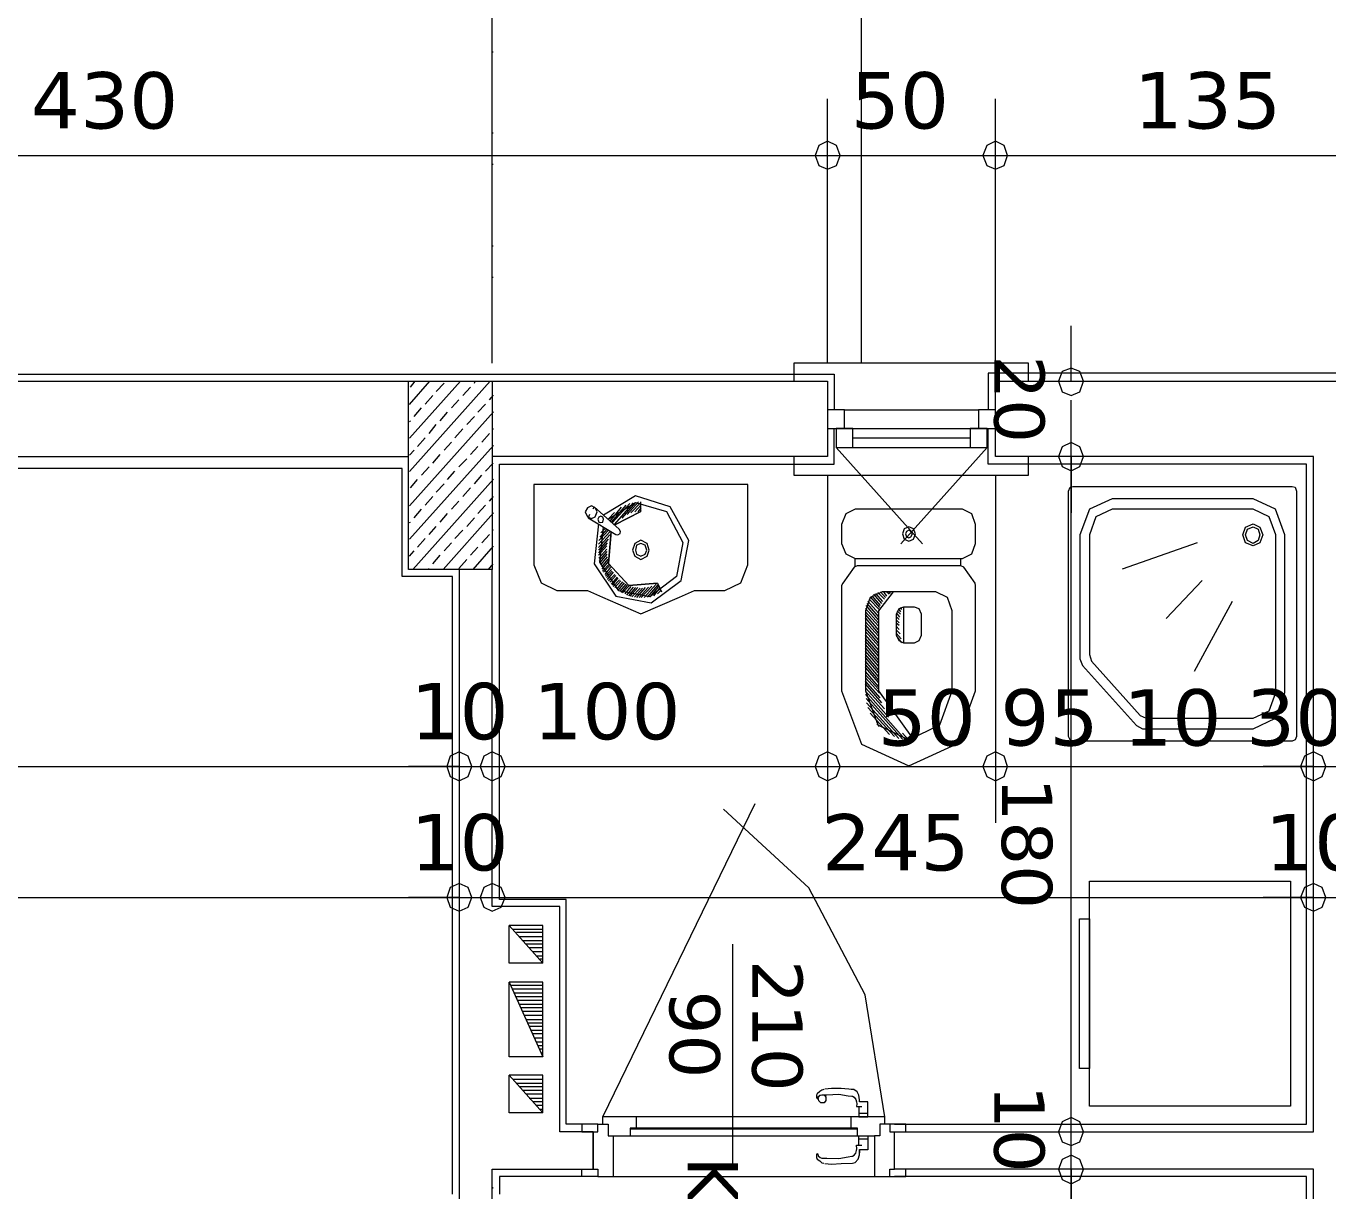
# Model space of a CAD drawing. Header units: millimetres. Extents: x 1.23 to 6.48, y 0.82 to 9.22.
# Drawn here: x 3.178 to 4.393, y 7.132 to 8.219 of the extents above; entities that cross this region are included whole.
import ezdxf

# ---------------------------------------------------------------- set-up
doc = ezdxf.new("R2010")
doc.units = ezdxf.units.MM
doc.layers.add('PDF_Geometry', color=7, linetype='Continuous', true_color=0x66ccff)
doc.layers.add('PDF_Text', color=7, linetype='Continuous')
doc.styles.add('PDF Verdana', font='verdana.ttf')

msp = doc.modelspace()

# ---------------------------------------------------------------- linework, layer by layer
at = {"layer": 'PDF_Geometry', "color": 7, "lineweight": 5}
for p, q in [((3.6133, 8.2051), (3.6133, 8.2747)), ((3.9579, 8.2051), (3.9579, 8.2747)), ((3.6133, 8.1293), (3.6133, 8.2135)), ((3.9579, 8.1293), (3.9579, 8.2135)), ((3.6133, 8.1944), (3.6141, 8.1944)), ((3.9579, 8.1944), (3.9582, 8.1944)), ((3.6133, 8.1), (3.6133, 8.1842)), ((3.9579, 8.1004), (3.9579, 8.1842)), ((3.9262, 7.9217), (3.9262, 8.1506)), ((4.083, 7.9217), (4.083, 8.1506)), ((3.9262, 7.9039), (3.9262, 8.1327)), ((4.083, 7.9039), (4.083, 8.1327)), ((3.6133, 8.1189), (3.6141, 8.1189)), ((3.9579, 8.1189), (3.9582, 8.1189)), ((3.6133, 8.024), (3.6133, 8.1078)), ((3.9182, 8.1071), (3.9147, 8.0977)), ((3.9182, 8.1071), (3.9147, 8.0977)), ((3.9262, 8.1111), (3.9182, 8.1071)), ((3.9262, 8.1111), (3.9182, 8.1071)), ((3.9345, 8.1071), (3.9262, 8.1111)), ((3.9345, 8.1071), (3.9262, 8.1111)), ((3.9381, 8.0977), (3.9345, 8.1071)), ((3.9381, 8.0977), (3.9345, 8.1071)), ((3.9579, 8.024), (3.9579, 8.1078)), ((4.0748, 8.1071), (4.0712, 8.0977)), ((4.0748, 8.1071), (4.0712, 8.0977)), ((4.083, 8.1111), (4.0748, 8.1071)), ((4.083, 8.1111), (4.0748, 8.1071)), ((4.091, 8.1071), (4.083, 8.1111)), ((4.091, 8.1071), (4.083, 8.1111)), ((4.0941, 8.0977), (4.091, 8.1071)), ((4.0941, 8.0977), (4.091, 8.1071)), ((2.5347, 8.0977), (3.973, 8.0977)), ((3.8794, 8.0977), (4.1293, 8.0977)), ((3.9147, 8.0977), (3.9182, 8.0884)), ((3.9147, 8.0977), (3.9182, 8.0884)), ((3.9345, 8.0884), (3.9381, 8.0977)), ((3.9345, 8.0884), (3.9381, 8.0977)), ((4.036, 8.0977), (4.5516, 8.0977)), ((4.0712, 8.0977), (4.0748, 8.0884)), ((4.0712, 8.0977), (4.0748, 8.0884)), ((4.091, 8.0884), (4.0941, 8.0977)), ((4.091, 8.0884), (4.0941, 8.0977)), ((3.6133, 8.0897), (3.6141, 8.0897)), ((3.9182, 8.0884), (3.9262, 8.0849)), ((3.9182, 8.0884), (3.9262, 8.0849)), ((3.9262, 8.0849), (3.9345, 8.0884)), ((3.9262, 8.0849), (3.9345, 8.0884)), ((3.9579, 8.0897), (3.9582, 8.0897)), ((4.0748, 8.0884), (4.083, 8.0849)), ((4.0748, 8.0884), (4.083, 8.0849)), ((4.083, 8.0849), (4.091, 8.0884)), ((4.083, 8.0849), (4.091, 8.0884)), ((3.6133, 7.9953), (3.6133, 8.0791)), ((3.9579, 7.9953), (3.9579, 8.0791)), ((3.6133, 8.0135), (3.6141, 8.0135)), ((3.9579, 8.0135), (3.9582, 8.0135)), ((3.6133, 7.9217), (3.6133, 8.0033)), ((3.9579, 7.9217), (3.9579, 8.0033)), ((3.6133, 7.9842), (3.6141, 7.9842)), ((3.6133, 7.9039), (3.6133, 7.9741)), ((3.9579, 7.9842), (3.9582, 7.9842)), ((3.9579, 7.9039), (3.9579, 7.9741)), ((4.1535, 7.8872), (4.1535, 7.939)), ((4.1535, 7.8995), (4.1452, 7.8964)), ((4.1618, 7.8964), (4.1535, 7.8995)), ((4.1452, 7.8964), (4.1417, 7.8872)), ((4.165, 7.8872), (4.1618, 7.8964)), ((4.1417, 7.8872), (4.1452, 7.8774)), ((4.1452, 7.8774), (4.1535, 7.8737)), ((4.1535, 7.8737), (4.1618, 7.8774)), ((4.1618, 7.8774), (4.165, 7.8872)), ((4.1535, 7.1346), (4.1535, 7.8694)), ((4.1535, 7.8299), (4.1452, 7.8259)), ((4.1535, 7.8299), (4.1452, 7.8259)), ((4.1618, 7.8259), (4.1535, 7.8299)), ((4.1618, 7.8259), (4.1535, 7.8299)), ((4.1452, 7.8259), (4.1417, 7.817)), ((4.1452, 7.8259), (4.1417, 7.817)), ((4.1417, 7.817), (4.1452, 7.8077)), ((4.1417, 7.817), (4.1452, 7.8077)), ((4.1535, 7.817), (4.1535, 7.7643)), ((4.165, 7.817), (4.1618, 7.8259)), ((4.165, 7.817), (4.1618, 7.8259)), ((4.1618, 7.8077), (4.165, 7.817)), ((4.1618, 7.8077), (4.165, 7.817)), ((4.1452, 7.8077), (4.1535, 7.8037)), ((4.1452, 7.8077), (4.1535, 7.8037)), ((4.1535, 7.8037), (4.1618, 7.8077)), ((4.1535, 7.8037), (4.1618, 7.8077)), ((3.9262, 7.7994), (3.9262, 7.4751)), ((4.083, 7.7994), (4.083, 7.4751)), ((3.574, 7.5373), (3.5709, 7.5278)), ((3.574, 7.5373), (3.5709, 7.5278)), ((3.5823, 7.5413), (3.574, 7.5373)), ((3.5823, 7.5413), (3.574, 7.5373)), ((3.5907, 7.5373), (3.5823, 7.5413)), ((3.5907, 7.5373), (3.5823, 7.5413)), ((3.5943, 7.5278), (3.5907, 7.5373)), ((3.5943, 7.5278), (3.5907, 7.5373)), ((3.6054, 7.5373), (3.6021, 7.5278)), ((3.6054, 7.5373), (3.6021, 7.5278)), ((3.6133, 7.5413), (3.6054, 7.5373)), ((3.6133, 7.5413), (3.6054, 7.5373)), ((3.6216, 7.5373), (3.6133, 7.5413)), ((3.6216, 7.5373), (3.6133, 7.5413)), ((3.6252, 7.5278), (3.6216, 7.5373)), ((3.6252, 7.5278), (3.6216, 7.5373)), ((3.9182, 7.5373), (3.9147, 7.5278)), ((3.9182, 7.5373), (3.9147, 7.5278)), ((3.9262, 7.5413), (3.9182, 7.5373)), ((3.9262, 7.5413), (3.9182, 7.5373)), ((3.9345, 7.5373), (3.9262, 7.5413)), ((3.9345, 7.5373), (3.9262, 7.5413)), ((3.9381, 7.5278), (3.9345, 7.5373)), ((3.9381, 7.5278), (3.9345, 7.5373)), ((4.0748, 7.5373), (4.0712, 7.5278)), ((4.0748, 7.5373), (4.0712, 7.5278)), ((4.083, 7.5413), (4.0748, 7.5373)), ((4.083, 7.5413), (4.0748, 7.5373)), ((4.091, 7.5373), (4.083, 7.5413)), ((4.091, 7.5373), (4.083, 7.5413)), ((4.0941, 7.5278), (4.091, 7.5373)), ((4.0941, 7.5278), (4.091, 7.5373)), ((4.3714, 7.5373), (4.3678, 7.5278)), ((4.3714, 7.5373), (4.3678, 7.5278)), ((4.3797, 7.5413), (4.3714, 7.5373)), ((4.3797, 7.5413), (4.3714, 7.5373)), ((4.388, 7.5373), (4.3797, 7.5413)), ((4.388, 7.5373), (4.3797, 7.5413)), ((4.3915, 7.5278), (4.388, 7.5373)), ((4.3915, 7.5278), (4.388, 7.5373)), ((2.5976, 7.5278), (3.6291, 7.5278)), ((3.5823, 7.5278), (3.5352, 7.5278)), ((3.5669, 7.5278), (3.973, 7.5278)), ((3.5709, 7.5278), (3.574, 7.5185)), ((3.5709, 7.5278), (3.574, 7.5185)), ((3.5907, 7.5185), (3.5943, 7.5278)), ((3.5907, 7.5185), (3.5943, 7.5278)), ((3.6021, 7.5278), (3.6054, 7.5185)), ((3.6021, 7.5278), (3.6054, 7.5185)), ((3.6133, 7.5278), (3.6604, 7.5278)), ((3.6216, 7.5185), (3.6252, 7.5278)), ((3.6216, 7.5185), (3.6252, 7.5278)), ((3.8794, 7.5278), (4.1293, 7.5278)), ((3.9147, 7.5278), (3.9182, 7.5185)), ((3.9147, 7.5278), (3.9182, 7.5185)), ((3.9345, 7.5185), (3.9381, 7.5278)), ((3.9345, 7.5185), (3.9381, 7.5278)), ((4.036, 7.5278), (4.4268, 7.5278)), ((4.0712, 7.5278), (4.0748, 7.5185)), ((4.0712, 7.5278), (4.0748, 7.5185)), ((4.091, 7.5185), (4.0941, 7.5278)), ((4.091, 7.5185), (4.0941, 7.5278)), ((4.3797, 7.5278), (4.3329, 7.5278)), ((4.3639, 7.5278), (4.411, 7.5278)), ((4.3678, 7.5278), (4.3714, 7.5185)), ((4.3678, 7.5278), (4.3714, 7.5185)), ((4.388, 7.5185), (4.3915, 7.5278)), ((4.388, 7.5185), (4.3915, 7.5278)), ((3.574, 7.5185), (3.5823, 7.5145)), ((3.574, 7.5185), (3.5823, 7.5145)), ((3.5823, 7.5145), (3.5907, 7.5185)), ((3.5823, 7.5145), (3.5907, 7.5185)), ((3.6054, 7.5185), (3.6133, 7.5145)), ((3.6054, 7.5185), (3.6133, 7.5145)), ((3.6133, 7.5145), (3.6216, 7.5185)), ((3.6133, 7.5145), (3.6216, 7.5185)), ((3.9182, 7.5185), (3.9262, 7.5145)), ((3.9182, 7.5185), (3.9262, 7.5145)), ((3.9262, 7.5145), (3.9345, 7.5185)), ((3.9262, 7.5145), (3.9345, 7.5185)), ((4.0748, 7.5185), (4.083, 7.5145)), ((4.0748, 7.5185), (4.083, 7.5145)), ((4.083, 7.5145), (4.091, 7.5185)), ((4.083, 7.5145), (4.091, 7.5185)), ((4.3714, 7.5185), (4.3797, 7.5145)), ((4.3714, 7.5185), (4.3797, 7.5145)), ((4.3797, 7.5145), (4.388, 7.5185)), ((4.3797, 7.5145), (4.388, 7.5185)), ((3.574, 7.4147), (3.5709, 7.4055)), ((3.574, 7.4147), (3.5709, 7.4055)), ((3.5823, 7.4187), (3.574, 7.4147)), ((3.5823, 7.4187), (3.574, 7.4147)), ((3.5907, 7.4147), (3.5823, 7.4187)), ((3.5907, 7.4147), (3.5823, 7.4187)), ((3.5943, 7.4055), (3.5907, 7.4147)), ((3.5943, 7.4055), (3.5907, 7.4147)), ((3.6054, 7.4147), (3.6021, 7.4055)), ((3.6054, 7.4147), (3.6021, 7.4055)), ((3.6133, 7.4187), (3.6054, 7.4147)), ((3.6133, 7.4187), (3.6054, 7.4147)), ((3.6216, 7.4147), (3.6133, 7.4187)), ((3.6216, 7.4147), (3.6133, 7.4187)), ((3.6252, 7.4055), (3.6216, 7.4147)), ((3.6252, 7.4055), (3.6216, 7.4147)), ((4.3714, 7.4147), (4.3678, 7.4055)), ((4.3714, 7.4147), (4.3678, 7.4055)), ((4.3797, 7.4187), (4.3714, 7.4147)), ((4.3797, 7.4187), (4.3714, 7.4147)), ((4.388, 7.4147), (4.3797, 7.4187)), ((4.388, 7.4147), (4.3797, 7.4187)), ((4.3915, 7.4055), (4.388, 7.4147)), ((4.3915, 7.4055), (4.388, 7.4147)), ((2.5976, 7.4055), (3.6291, 7.4055)), ((3.5823, 7.4055), (3.5352, 7.4055)), ((3.5669, 7.4055), (4.4268, 7.4055)), ((3.5709, 7.4055), (3.574, 7.3966)), ((3.5709, 7.4055), (3.574, 7.3966)), ((3.5907, 7.3966), (3.5943, 7.4055)), ((3.5907, 7.3966), (3.5943, 7.4055)), ((3.6021, 7.4055), (3.6054, 7.3966)), ((3.6021, 7.4055), (3.6054, 7.3966)), ((3.6133, 7.4055), (3.6604, 7.4055)), ((3.6216, 7.3966), (3.6252, 7.4055)), ((3.6216, 7.3966), (3.6252, 7.4055)), ((4.3797, 7.4055), (4.3329, 7.4055)), ((4.3639, 7.4055), (4.802, 7.4055)), ((4.3678, 7.4055), (4.3714, 7.3966)), ((4.3678, 7.4055), (4.3714, 7.3966)), ((4.388, 7.3966), (4.3915, 7.4055)), ((4.388, 7.3966), (4.3915, 7.4055)), ((3.574, 7.3966), (3.5823, 7.3926)), ((3.574, 7.3966), (3.5823, 7.3926)), ((3.5823, 7.3926), (3.5907, 7.3966)), ((3.5823, 7.3926), (3.5907, 7.3966)), ((3.6054, 7.3966), (3.6133, 7.3926)), ((3.6054, 7.3966), (3.6133, 7.3926)), ((3.6133, 7.3926), (3.6216, 7.3966)), ((3.6133, 7.3926), (3.6216, 7.3966)), ((4.3714, 7.3966), (4.3797, 7.3926)), ((4.3714, 7.3966), (4.3797, 7.3926)), ((4.3797, 7.3926), (4.388, 7.3966)), ((4.3797, 7.3926), (4.388, 7.3966)), ((4.1535, 7.1868), (4.1535, 7.2397)), ((4.1452, 7.1963), (4.1417, 7.1868)), ((4.1452, 7.1963), (4.1417, 7.1868)), ((4.1535, 7.2003), (4.1452, 7.1963)), ((4.1535, 7.2003), (4.1452, 7.1963)), ((4.1535, 6.7146), (4.1535, 7.2046)), ((4.1618, 7.1963), (4.1535, 7.2003)), ((4.1618, 7.1963), (4.1535, 7.2003)), ((4.165, 7.1868), (4.1618, 7.1963)), ((4.165, 7.1868), (4.1618, 7.1963)), ((4.1417, 7.1868), (4.1452, 7.1775)), ((4.1417, 7.1868), (4.1452, 7.1775)), ((4.1618, 7.1775), (4.165, 7.1868)), ((4.1618, 7.1775), (4.165, 7.1868)), ((4.1452, 7.1775), (4.1535, 7.1741)), ((4.1452, 7.1775), (4.1535, 7.1741)), ((4.1535, 7.1741), (4.1618, 7.1775)), ((4.1535, 7.1741), (4.1618, 7.1775)), ((4.1452, 7.1612), (4.1417, 7.1519)), ((4.1452, 7.1612), (4.1417, 7.1519)), ((4.1535, 7.1652), (4.1452, 7.1612)), ((4.1535, 7.1652), (4.1452, 7.1612)), ((4.1618, 7.1612), (4.1535, 7.1652)), ((4.1618, 7.1612), (4.1535, 7.1652)), ((4.165, 7.1519), (4.1618, 7.1612)), ((4.165, 7.1519), (4.1618, 7.1612)), ((4.1417, 7.1519), (4.1452, 7.1424)), ((4.1417, 7.1519), (4.1452, 7.1424)), ((4.1535, 7.1519), (4.1535, 7.099)), ((4.1618, 7.1424), (4.165, 7.1519)), ((4.1618, 7.1424), (4.165, 7.1519)), ((4.1452, 7.1424), (4.1535, 7.1385)), ((4.1452, 7.1424), (4.1535, 7.1385)), ((4.1535, 7.1385), (4.1618, 7.1424)), ((4.1535, 7.1385), (4.1618, 7.1424))]:
    msp.add_line(p, q, dxfattribs=at)
at = {"layer": 'PDF_Geometry', "lineweight": 5}
for p, q in [((4.1139, 7.9039), (3.8949, 7.9039)), ((3.8949, 7.9039), (3.8949, 7.8872)), ((4.1139, 7.8872), (4.1139, 7.9039)), ((3.9419, 7.8604), (4.0671, 7.8604)), ((3.9419, 7.8432), (4.0671, 7.8432)), ((3.9499, 7.8343), (4.0593, 7.8343)), ((3.8949, 7.817), (3.8949, 7.7994)), ((3.9342, 7.8254), (4.0149, 7.7354)), ((3.9499, 7.8254), (4.0593, 7.8254)), ((4.0751, 7.8254), (3.9947, 7.7354)), ((4.1139, 7.7994), (4.1139, 7.817)), ((3.8949, 7.7994), (4.1139, 7.7994)), ((3.7166, 7.201), (3.8588, 7.4933)), ((3.9088, 7.4144), (3.8291, 7.488)), ((3.9614, 7.3146), (3.9088, 7.4144)), ((3.9796, 7.201), (3.9614, 7.3146)), ((3.9166, 7.2224), (3.9158, 7.221)), ((3.9158, 7.221), (3.9158, 7.2206)), ((3.9158, 7.2206), (3.9158, 7.2197)), ((3.9158, 7.2197), (3.9158, 7.2188)), ((3.9158, 7.2188), (3.9166, 7.2179)), ((3.9191, 7.2246), (3.9166, 7.2224)), ((3.9171, 7.2188), (3.9174, 7.2197)), ((3.9171, 7.2179), (3.9171, 7.2188)), ((3.9174, 7.2197), (3.9194, 7.221)), ((3.9174, 7.2188), (3.9194, 7.221)), ((3.9182, 7.2157), (3.9174, 7.2188)), ((3.921, 7.2259), (3.9191, 7.2246)), ((3.9194, 7.221), (3.921, 7.2215)), ((3.9194, 7.221), (3.9218, 7.2215)), ((3.9226, 7.2264), (3.921, 7.2259)), ((3.921, 7.2215), (3.923, 7.2215)), ((3.9218, 7.2215), (3.9254, 7.2215)), ((3.923, 7.2215), (3.9246, 7.2192)), ((3.9298, 7.2272), (3.9238, 7.2268)), ((3.9246, 7.2192), (3.9246, 7.2161)), ((3.9254, 7.2215), (3.9369, 7.2219)), ((3.9389, 7.2272), (3.9298, 7.2272)), ((3.9369, 7.2219), (3.9455, 7.2206)), ((3.9496, 7.2264), (3.9389, 7.2272)), ((3.9455, 7.2206), (3.9488, 7.2201)), ((3.9507, 7.2264), (3.9483, 7.2264)), ((3.9488, 7.2201), (3.9496, 7.2201)), ((3.9496, 7.2201), (3.9512, 7.2192)), ((3.954, 7.2241), (3.9507, 7.2264)), ((3.9512, 7.2192), (3.9527, 7.217)), ((3.9554, 7.221), (3.954, 7.2241)), ((3.9562, 7.2166), (3.9554, 7.221)), ((3.9171, 7.2179), (3.9166, 7.2179)), ((3.9166, 7.2179), (3.9171, 7.2179)), ((3.9199, 7.2139), (3.9182, 7.2157)), ((3.923, 7.2139), (3.9199, 7.2139)), ((3.9246, 7.2161), (3.923, 7.2139)), ((3.9527, 7.217), (3.9532, 7.2148)), ((3.9532, 7.2148), (3.9535, 7.213)), ((3.9535, 7.213), (3.9532, 7.2104)), ((3.9532, 7.2104), (3.9582, 7.2104)), ((3.9554, 7.2104), (3.9554, 7.201)), ((3.9562, 7.2148), (3.9562, 7.2166)), ((3.9639, 7.2148), (3.9562, 7.2148)), ((3.9639, 7.201), (3.9639, 7.2148)), ((3.7479, 7.201), (3.7166, 7.201)), ((3.7166, 7.1939), (3.7166, 7.201)), ((3.9483, 7.201), (3.7479, 7.201)), ((3.7479, 7.1904), (3.7479, 7.201)), ((3.9483, 7.1904), (3.9483, 7.201)), ((3.9796, 7.201), (3.9483, 7.201)), ((3.9554, 7.2043), (3.9639, 7.2043)), ((3.9554, 7.201), (3.9639, 7.201)), ((3.9796, 7.1939), (3.9796, 7.201)), ((3.7119, 7.1939), (3.6968, 7.1939)), ((3.6968, 7.1939), (3.6968, 7.1868)), ((3.6968, 7.1868), (3.7075, 7.1868)), ((3.7075, 7.1868), (3.7075, 7.1519)), ((3.7075, 7.1868), (3.7119, 7.1868)), ((3.7119, 7.1868), (3.7119, 7.1939)), ((3.7119, 7.1939), (3.7215, 7.1939)), ((3.7215, 7.1939), (3.7215, 7.1833)), ((3.7215, 7.1833), (3.7262, 7.1833)), ((3.7262, 7.1833), (3.7419, 7.1833)), ((3.7262, 7.1833), (3.7262, 7.1452)), ((3.7479, 7.1904), (3.7419, 7.1904)), ((3.7419, 7.1904), (3.7419, 7.1833)), ((3.9543, 7.1895), (3.7419, 7.1895)), ((3.7419, 7.1833), (3.9543, 7.1833)), ((3.9483, 7.1904), (3.7479, 7.1904)), ((3.9543, 7.1904), (3.9483, 7.1904)), ((3.9543, 7.1833), (3.9543, 7.1904)), ((3.9543, 7.1833), (3.9702, 7.1833)), ((3.9554, 7.1744), (3.9554, 7.1833)), ((3.9554, 7.1833), (3.9639, 7.1833)), ((3.9639, 7.1833), (3.9639, 7.1701)), ((3.9749, 7.1833), (3.9702, 7.1833)), ((3.9702, 7.1833), (3.9702, 7.1452)), ((3.9843, 7.1939), (3.9749, 7.1939)), ((3.9749, 7.1939), (3.9749, 7.1833)), ((3.9994, 7.1939), (3.9843, 7.1939)), ((3.9843, 7.1939), (3.9843, 7.1868)), ((3.9843, 7.1868), (3.9887, 7.1868)), ((3.9887, 7.1519), (3.9887, 7.1868)), ((3.9887, 7.1868), (3.9994, 7.1868)), ((3.9994, 7.1868), (3.9994, 7.1939)), ((3.9535, 7.171), (3.9532, 7.1744)), ((3.9532, 7.1744), (3.9582, 7.1744)), ((3.9532, 7.1695), (3.9535, 7.171)), ((3.9554, 7.1803), (3.9639, 7.1803)), ((3.9559, 7.1655), (3.9562, 7.1704)), ((3.9166, 7.1664), (3.9158, 7.1661)), ((3.9158, 7.1661), (3.9158, 7.1646)), ((3.9158, 7.1646), (3.9158, 7.1643)), ((3.9158, 7.1643), (3.9158, 7.163)), ((3.9158, 7.163), (3.9166, 7.1615)), ((3.9166, 7.1661), (3.9166, 7.1664)), ((3.9171, 7.1661), (3.9166, 7.1661)), ((3.9166, 7.1615), (3.9191, 7.1599)), ((3.9171, 7.1661), (3.9174, 7.1646)), ((3.9174, 7.1661), (3.9171, 7.1661)), ((3.9174, 7.1646), (3.9194, 7.163)), ((3.9191, 7.1599), (3.921, 7.1581)), ((3.9194, 7.163), (3.921, 7.1624)), ((3.921, 7.1624), (3.9218, 7.1624)), ((3.921, 7.1581), (3.9226, 7.1575)), ((3.9218, 7.1624), (3.9254, 7.1624)), ((3.9254, 7.1624), (3.9369, 7.1621)), ((3.9369, 7.1621), (3.9455, 7.1634)), ((3.9455, 7.1634), (3.9488, 7.1643)), ((3.9488, 7.1643), (3.9496, 7.1643)), ((3.9496, 7.1643), (3.9512, 7.1652)), ((3.9496, 7.1575), (3.9519, 7.1584)), ((3.9512, 7.1652), (3.9527, 7.167)), ((3.9519, 7.1584), (3.9548, 7.1615)), ((3.9527, 7.167), (3.9532, 7.1695)), ((3.9548, 7.1615), (3.9559, 7.1655)), ((3.9639, 7.1701), (3.9562, 7.1701)), ((3.9562, 7.1701), (3.9562, 7.1674)), ((3.6968, 7.1452), (3.6968, 7.1519)), ((3.6968, 7.1519), (3.7075, 7.1519)), ((3.7075, 7.1519), (3.7119, 7.1519)), ((3.7119, 7.1519), (3.7119, 7.1452)), ((3.9238, 7.1572), (3.9298, 7.1566)), ((3.9298, 7.1566), (3.9389, 7.1572)), ((3.9389, 7.1572), (3.9496, 7.1575)), ((3.9843, 7.1452), (3.9843, 7.1519)), ((3.9843, 7.1519), (3.9887, 7.1519)), ((3.9994, 7.1519), (3.9887, 7.1519)), ((3.9994, 7.1452), (3.9994, 7.1519)), ((3.7119, 7.1452), (3.6968, 7.1452)), ((3.7119, 7.1452), (3.7262, 7.1452)), ((3.7262, 7.1452), (3.9702, 7.1452)), ((3.9702, 7.1452), (3.9843, 7.1452)), ((3.9843, 7.1452), (3.9994, 7.1452))]:
    msp.add_line(p, q, dxfattribs=at)
at = {"layer": 'PDF_Geometry', "color": 5, "lineweight": 5}
for p, q in [((2.5755, 7.8937), (3.9325, 7.8937)), ((3.9325, 7.8937), (3.9325, 7.8604)), ((4.5123, 7.8946), (4.0762, 7.8946)), ((4.0762, 7.8946), (4.0762, 7.8604)), ((2.7383, 7.8872), (3.5352, 7.8872)), ((3.6133, 7.8872), (3.9262, 7.8872)), ((3.9262, 7.8872), (3.9262, 7.817)), ((4.083, 7.817), (4.083, 7.8872)), ((4.083, 7.8872), (4.5049, 7.8872)), ((3.9419, 7.8604), (3.9262, 7.8604)), ((3.9262, 7.8604), (3.9262, 7.8432)), ((3.9419, 7.8432), (3.9419, 7.8604)), ((4.083, 7.8604), (4.0671, 7.8604)), ((4.0671, 7.8604), (4.0671, 7.8432)), ((4.083, 7.8432), (4.083, 7.8604)), ((3.9262, 7.8432), (3.9419, 7.8432)), ((3.9325, 7.8099), (3.9325, 7.8432)), ((3.9499, 7.8432), (3.9342, 7.8432)), ((3.9342, 7.8432), (3.9342, 7.8254)), ((3.9499, 7.8254), (3.9499, 7.8432)), ((4.0751, 7.8432), (4.0593, 7.8432)), ((4.0593, 7.8432), (4.0593, 7.8254)), ((4.0671, 7.8432), (4.083, 7.8432)), ((4.0751, 7.8254), (4.0751, 7.8432)), ((4.0762, 7.8099), (4.0762, 7.8432)), ((2.7383, 7.817), (3.5352, 7.817)), ((3.9262, 7.817), (3.6133, 7.817)), ((3.9342, 7.8254), (3.9499, 7.8254)), ((4.0593, 7.8254), (4.0751, 7.8254)), ((4.3797, 7.817), (4.083, 7.817)), ((4.3797, 7.1868), (4.3797, 7.817)), ((3.5292, 7.8059), (2.7442, 7.8059)), ((3.5292, 7.7049), (3.5292, 7.8059)), ((3.62, 7.4037), (3.62, 7.8099)), ((3.62, 7.8099), (3.9325, 7.8099)), ((4.3734, 7.8099), (4.0762, 7.8099)), ((4.3734, 7.1939), (4.3734, 7.8099)), ((3.5823, 7.7114), (3.5823, 7.1168)), ((3.6133, 7.3971), (3.6133, 7.7114)), ((3.576, 7.7049), (3.5292, 7.7049)), ((3.576, 7.1288), (3.576, 7.7049)), ((3.6822, 7.4037), (3.62, 7.4037)), ((3.6822, 7.1939), (3.6822, 7.4037)), ((3.6763, 7.3971), (3.6133, 7.3971)), ((3.6763, 7.1868), (3.6763, 7.3971)), ((3.6291, 7.3442), (3.6291, 7.3793)), ((3.6291, 7.3793), (3.6604, 7.3442)), ((3.6604, 7.3793), (3.6291, 7.3793)), ((3.6604, 7.3442), (3.6604, 7.3793)), ((3.6604, 7.3758), (3.6323, 7.3758)), ((3.6604, 7.3728), (3.6359, 7.3728)), ((3.6604, 7.3688), (3.6386, 7.3688)), ((3.6604, 7.3651), (3.6417, 7.3651)), ((3.6604, 7.362), (3.645, 7.362)), ((3.6604, 7.3586), (3.6477, 7.3586)), ((3.6604, 7.3549), (3.6513, 7.3549)), ((3.6604, 7.3442), (3.6291, 7.3442)), ((3.6604, 7.3509), (3.6544, 7.3509)), ((3.6604, 7.3479), (3.6576, 7.3479)), ((3.6291, 7.257), (3.6291, 7.3266)), ((3.6291, 7.3266), (3.6604, 7.257)), ((3.6604, 7.3266), (3.6291, 7.3266)), ((3.6604, 7.3235), (3.6307, 7.3235)), ((3.6604, 7.3199), (3.6323, 7.3199)), ((3.6604, 7.3164), (3.6338, 7.3164)), ((3.6604, 7.257), (3.6604, 7.3266)), ((3.6604, 7.3128), (3.6359, 7.3128)), ((3.6604, 7.3093), (3.637, 7.3093)), ((3.6604, 7.3057), (3.6386, 7.3057)), ((3.6604, 7.3026), (3.6403, 7.3026)), ((3.6604, 7.2991), (3.6417, 7.2991)), ((3.6604, 7.2955), (3.6434, 7.2955)), ((3.6604, 7.2915), (3.645, 7.2915)), ((3.6604, 7.2884), (3.6466, 7.2884)), ((3.6604, 7.285), (3.6477, 7.285)), ((3.6604, 7.2813), (3.6497, 7.2813)), ((3.6604, 7.2782), (3.6513, 7.2782)), ((3.6604, 7.2742), (3.6524, 7.2742)), ((3.6604, 7.2706), (3.6544, 7.2706)), ((3.6604, 7.257), (3.6291, 7.257)), ((3.6604, 7.2671), (3.6557, 7.2671)), ((3.6604, 7.2641), (3.6576, 7.2641)), ((3.6604, 7.2604), (3.6588, 7.2604)), ((3.6291, 7.2046), (3.6291, 7.2397)), ((3.6291, 7.2397), (3.6604, 7.2046)), ((3.6604, 7.2397), (3.6291, 7.2397)), ((3.6604, 7.2357), (3.6323, 7.2357)), ((3.6604, 7.2321), (3.6359, 7.2321)), ((3.6604, 7.2046), (3.6604, 7.2397)), ((3.6604, 7.229), (3.6386, 7.229)), ((3.6604, 7.2255), (3.6417, 7.2255)), ((3.6604, 7.2219), (3.645, 7.2219)), ((3.6604, 7.2179), (3.6477, 7.2179)), ((3.6604, 7.2148), (3.6513, 7.2148)), ((3.6604, 7.2113), (3.6544, 7.2113)), ((3.6604, 7.2077), (3.6576, 7.2077)), ((3.6604, 7.2046), (3.6291, 7.2046)), ((3.7075, 7.1868), (3.6763, 7.1868)), ((3.6968, 7.1939), (3.6822, 7.1939)), ((3.7075, 7.1519), (3.7075, 7.1868)), ((3.9887, 7.1939), (4.3734, 7.1939)), ((3.9887, 7.1519), (3.9887, 7.1868)), ((3.9887, 7.1868), (4.3797, 7.1868)), ((3.6133, 7.1168), (3.6133, 7.1519)), ((3.6133, 7.1519), (3.7075, 7.1519)), ((4.3797, 7.1519), (3.9887, 7.1519)), ((4.3797, 6.7669), (4.3797, 7.1519)), ((3.6338, 7.1452), (3.62, 7.1452)), ((3.62, 7.1452), (3.62, 7.1288)), ((3.6968, 7.1452), (3.6338, 7.1452)), ((4.3734, 7.1452), (3.9887, 7.1452)), ((4.3734, 6.774), (4.3734, 7.1452))]:
    msp.add_line(p, q, dxfattribs=at)
at = {"layer": 'PDF_Geometry', "color": 1, "lineweight": 5}
for p, q in [((3.5352, 7.7114), (3.5352, 7.8872)), ((3.5352, 7.8872), (3.6133, 7.8872)), ((3.536, 7.8654), (3.555, 7.8872)), ((3.536, 7.8339), (3.5836, 7.8872)), ((3.536, 7.8028), (3.6112, 7.8872)), ((3.5368, 7.8817), (3.5412, 7.8872)), ((3.561, 7.8777), (3.5682, 7.8854)), ((3.5859, 7.8737), (3.593, 7.8817)), ((3.5966, 7.8854), (3.5974, 7.8872)), ((3.6133, 7.8872), (3.6133, 7.7114)), ((3.5506, 7.8657), (3.5578, 7.8737)), ((3.5752, 7.8623), (3.582, 7.8697)), ((3.5998, 7.8583), (3.607, 7.8657)), ((3.6106, 7.8697), (3.6145, 7.8743)), ((3.536, 7.7708), (3.6145, 7.8586)), ((3.5404, 7.8543), (3.5471, 7.8623)), ((3.5646, 7.8503), (3.5716, 7.8583)), ((3.5894, 7.8468), (3.5966, 7.8543)), ((3.536, 7.8494), (3.5368, 7.8503)), ((3.5542, 7.8383), (3.561, 7.8468)), ((3.5784, 7.8343), (3.5859, 7.8428)), ((3.6141, 7.8428), (3.6145, 7.8428)), ((3.536, 7.7399), (3.6145, 7.8272)), ((3.5435, 7.8263), (3.5506, 7.8343)), ((3.5682, 7.8228), (3.5752, 7.8303)), ((3.6034, 7.8303), (3.6106, 7.8383)), ((3.536, 7.8183), (3.5404, 7.8228)), ((3.5578, 7.8108), (3.5646, 7.8188)), ((3.582, 7.8072), (3.5894, 7.8148)), ((3.593, 7.8188), (3.5998, 7.8263)), ((3.5471, 7.7994), (3.5542, 7.8072)), ((3.5716, 7.7954), (3.5784, 7.8032)), ((3.607, 7.8032), (3.6141, 7.8108)), ((3.5368, 7.7877), (3.5435, 7.7954)), ((3.5391, 7.7114), (3.6145, 7.7957)), ((3.561, 7.7837), (3.5682, 7.7914)), ((3.5966, 7.7914), (3.6034, 7.7994)), ((3.8517, 7.7908), (3.6521, 7.7908)), ((3.6521, 7.7908), (3.6521, 7.7159)), ((3.8517, 7.7159), (3.8517, 7.7908)), ((3.5506, 7.7714), (3.5578, 7.7797)), ((3.5859, 7.7797), (3.593, 7.7877)), ((3.6106, 7.7754), (3.6145, 7.7797)), ((3.7468, 7.7803), (3.7171, 7.7621)), ((3.7793, 7.7699), (3.7468, 7.7803)), ((4.1512, 7.7847), (4.1527, 7.7883)), ((4.1512, 7.5558), (4.1512, 7.7847)), ((4.1527, 7.7883), (4.1551, 7.789)), ((4.1551, 7.789), (4.3599, 7.789)), ((4.3599, 7.789), (4.3626, 7.7883)), ((4.3626, 7.7883), (4.3639, 7.7847)), ((4.3639, 7.7847), (4.3639, 7.5558)), ((3.5404, 7.7597), (3.5471, 7.7677)), ((3.5752, 7.7677), (3.582, 7.7754)), ((3.5998, 7.7637), (3.607, 7.7714)), ((3.702, 7.7692), (3.7, 7.7652)), ((3.7059, 7.7708), (3.702, 7.7692)), ((3.7094, 7.7692), (3.7059, 7.7708)), ((3.7083, 7.7699), (3.7072, 7.7677)), ((3.7317, 7.7492), (3.7083, 7.7699)), ((3.7111, 7.7652), (3.7094, 7.7692)), ((3.7215, 7.7585), (3.7471, 7.7739)), ((3.7336, 7.7696), (3.7229, 7.7567)), ((3.738, 7.7714), (3.7242, 7.7557)), ((3.7416, 7.7732), (3.7253, 7.755)), ((3.7448, 7.7736), (3.727, 7.7536)), ((3.7471, 7.7739), (3.7341, 7.7594)), ((3.7499, 7.7745), (3.7392, 7.7628)), ((3.7518, 7.7739), (3.7427, 7.7643)), ((3.7518, 7.7714), (3.7463, 7.7652)), ((3.7471, 7.7739), (3.776, 7.7656)), ((3.7518, 7.7692), (3.7491, 7.7652)), ((3.7518, 7.7661), (3.7515, 7.7656)), ((3.7518, 7.7656), (3.7518, 7.7745)), ((3.7966, 7.7385), (3.7793, 7.7699)), ((3.9519, 7.7677), (3.9432, 7.7634)), ((4.0522, 7.7677), (3.9519, 7.7677)), ((4.0608, 7.7634), (4.0522, 7.7677)), ((4.1706, 7.7677), (4.1618, 7.7439)), ((4.192, 7.7776), (4.1706, 7.7677)), ((4.192, 7.7677), (4.1766, 7.7607)), ((4.3235, 7.7776), (4.192, 7.7776)), ((4.3235, 7.7677), (4.192, 7.7677)), ((4.3445, 7.7677), (4.3235, 7.7776)), ((4.3385, 7.7607), (4.3235, 7.7677)), ((4.3532, 7.7439), (4.3445, 7.7677)), ((3.536, 7.7554), (3.5368, 7.7557)), ((3.5646, 7.7557), (3.5716, 7.7637)), ((3.5674, 7.7114), (3.6145, 7.7643)), ((3.5894, 7.7517), (3.5966, 7.7597)), ((3.7, 7.7652), (3.702, 7.7607)), ((3.702, 7.7607), (3.7059, 7.759)), ((3.7039, 7.7628), (3.7028, 7.7597)), ((3.7028, 7.7597), (3.7286, 7.7443)), ((3.7059, 7.759), (3.7094, 7.7607)), ((3.7124, 7.7541), (3.7083, 7.7168)), ((3.7094, 7.7607), (3.7111, 7.7652)), ((3.7127, 7.7603), (3.7119, 7.7585)), ((3.7119, 7.7585), (3.7127, 7.7557)), ((3.7146, 7.7612), (3.7127, 7.7603)), ((3.7127, 7.7557), (3.7146, 7.7554)), ((3.7166, 7.7603), (3.7146, 7.7612)), ((3.7146, 7.7554), (3.7166, 7.7557)), ((3.7171, 7.7585), (3.7166, 7.7603)), ((3.7166, 7.7557), (3.7171, 7.7585)), ((3.7273, 7.7647), (3.7215, 7.7585)), ((3.7278, 7.7532), (3.7518, 7.7656)), ((3.7518, 7.7656), (3.7278, 7.7532)), ((3.776, 7.7656), (3.7911, 7.7368)), ((3.9432, 7.7634), (3.9392, 7.7536)), ((3.9392, 7.7536), (3.9392, 7.7359)), ((4.0644, 7.7536), (4.0608, 7.7634)), ((4.0644, 7.7359), (4.0644, 7.7536)), ((4.1766, 7.7607), (4.1706, 7.7439)), ((4.3164, 7.751), (4.3235, 7.7541)), ((4.3235, 7.7541), (4.3298, 7.751)), ((4.3448, 7.7439), (4.3385, 7.7607)), ((3.5542, 7.7443), (3.561, 7.7517)), ((3.5784, 7.7403), (3.5859, 7.7483)), ((3.6034, 7.7363), (3.6106, 7.7443)), ((3.6141, 7.7483), (3.6145, 7.7487)), ((3.7234, 7.747), (3.7124, 7.735)), ((3.7229, 7.7439), (3.7124, 7.7319)), ((3.7218, 7.7483), (3.7127, 7.7385)), ((3.7138, 7.7185), (3.7171, 7.751)), ((3.7202, 7.7492), (3.7138, 7.7416)), ((3.719, 7.7501), (3.7146, 7.7456)), ((3.7171, 7.751), (3.7166, 7.7501)), ((3.7218, 7.7172), (3.7242, 7.747)), ((3.7242, 7.747), (3.7218, 7.7172)), ((3.7286, 7.7443), (3.7305, 7.7439)), ((3.7305, 7.7439), (3.7325, 7.7452)), ((3.7328, 7.747), (3.7317, 7.7492)), ((3.7325, 7.7452), (3.7328, 7.747)), ((3.9978, 7.7496), (3.9963, 7.7447)), ((3.9963, 7.7447), (3.9978, 7.7399)), ((4.0022, 7.7514), (3.9978, 7.7496)), ((3.9999, 7.747), (3.9991, 7.7447)), ((3.9991, 7.7447), (3.9999, 7.7421)), ((4.0022, 7.7483), (3.9999, 7.747)), ((3.9999, 7.7421), (4.0022, 7.7412)), ((4.0066, 7.7496), (4.0022, 7.7514)), ((4.0041, 7.747), (4.0022, 7.7483)), ((4.0022, 7.7412), (4.0041, 7.7421)), ((4.0054, 7.7447), (4.0041, 7.747)), ((4.0041, 7.7421), (4.0054, 7.7447)), ((4.0082, 7.7447), (4.0066, 7.7496)), ((4.0066, 7.7399), (4.0082, 7.7447)), ((4.1618, 7.7439), (4.1618, 7.6281)), ((4.1706, 7.7439), (4.1706, 7.6321)), ((4.3139, 7.7439), (4.3164, 7.751)), ((4.3164, 7.7363), (4.3139, 7.7439)), ((4.3164, 7.7439), (4.3183, 7.7492)), ((4.3183, 7.7385), (4.3164, 7.7439)), ((4.3183, 7.7492), (4.3235, 7.7514)), ((4.3235, 7.7514), (4.3282, 7.7492)), ((4.3282, 7.7492), (4.3298, 7.7439)), ((4.3298, 7.7439), (4.3282, 7.7385)), ((4.3298, 7.751), (4.3326, 7.7439)), ((4.3326, 7.7439), (4.3298, 7.7363)), ((4.3448, 7.5967), (4.3448, 7.7439)), ((4.3532, 7.5967), (4.3532, 7.7439)), ((3.5435, 7.7323), (3.5506, 7.7403)), ((3.5682, 7.7288), (3.5752, 7.7363)), ((3.593, 7.7248), (3.5998, 7.7323)), ((3.5955, 7.7114), (3.6145, 7.7332)), ((3.7215, 7.7399), (3.7124, 7.7296)), ((3.7206, 7.7363), (3.7124, 7.727)), ((3.7202, 7.7336), (3.7124, 7.7248)), ((3.7202, 7.7305), (3.7127, 7.7221)), ((3.7463, 7.7359), (3.7443, 7.7296)), ((3.7443, 7.7296), (3.7463, 7.7239)), ((3.7518, 7.739), (3.7463, 7.7359)), ((3.7479, 7.7341), (3.7468, 7.7296)), ((3.7468, 7.7296), (3.7479, 7.7258)), ((3.7518, 7.7359), (3.7479, 7.7341)), ((3.7578, 7.7359), (3.7518, 7.739)), ((3.7559, 7.7341), (3.7518, 7.7359)), ((3.7575, 7.7296), (3.7559, 7.7341)), ((3.7559, 7.7258), (3.7575, 7.7296)), ((3.7598, 7.7296), (3.7578, 7.7359)), ((3.7578, 7.7239), (3.7598, 7.7296)), ((3.7911, 7.7368), (3.7851, 7.7049)), ((3.7895, 7.7012), (3.7966, 7.7385)), ((3.9392, 7.7359), (3.9432, 7.7261)), ((3.9978, 7.7399), (4.0022, 7.7381)), ((4.0022, 7.7381), (4.0066, 7.7399)), ((4.0608, 7.7261), (4.0644, 7.7359)), ((4.2712, 7.7363), (4.2011, 7.7119)), ((4.3235, 7.7336), (4.3164, 7.7363)), ((4.3235, 7.7359), (4.3183, 7.7385)), ((4.3282, 7.7385), (4.3235, 7.7359)), ((4.3298, 7.7363), (4.3235, 7.7336)), ((3.536, 7.7239), (3.5404, 7.7288)), ((3.5578, 7.7168), (3.5646, 7.7248)), ((3.582, 7.7123), (3.5894, 7.7208)), ((3.7202, 7.7283), (3.713, 7.7199)), ((3.7202, 7.7258), (3.7138, 7.7181)), ((3.7314, 7.6916), (3.7138, 7.7185)), ((3.7206, 7.7234), (3.7143, 7.7159)), ((3.721, 7.7212), (3.7151, 7.7141)), ((3.7215, 7.719), (3.7154, 7.7119)), ((3.7408, 7.6965), (3.7218, 7.7172)), ((3.7218, 7.7172), (3.7408, 7.6965)), ((3.7463, 7.7239), (3.7518, 7.7208)), ((3.7479, 7.7258), (3.7518, 7.7239)), ((3.7518, 7.7239), (3.7559, 7.7258)), ((3.7518, 7.7208), (3.7578, 7.7239)), ((3.9432, 7.7261), (3.9519, 7.7218)), ((3.9519, 7.7218), (4.0522, 7.7218)), ((3.9519, 7.7147), (3.9519, 7.7218)), ((4.0506, 7.715), (4.0506, 7.7218)), ((4.0522, 7.7218), (4.0608, 7.7261)), ((3.6133, 7.7114), (3.5352, 7.7114)), ((3.5534, 7.7114), (3.5542, 7.7123)), ((3.6097, 7.7114), (3.6141, 7.7168)), ((3.6521, 7.7159), (3.6588, 7.699)), ((3.7083, 7.7168), (3.7286, 7.6867)), ((3.7226, 7.7168), (3.7163, 7.7101)), ((3.7229, 7.7154), (3.7171, 7.7089)), ((3.7237, 7.7138), (3.7182, 7.7067)), ((3.7245, 7.7114), (3.719, 7.7052)), ((3.7253, 7.7101), (3.7198, 7.7039)), ((3.7262, 7.7089), (3.7206, 7.7021)), ((3.7278, 7.707), (3.7218, 7.7009)), ((3.7286, 7.7058), (3.7229, 7.6996)), ((3.8453, 7.699), (3.8517, 7.7159)), ((3.9512, 7.7138), (3.9405, 7.6987)), ((3.954, 7.715), (3.9512, 7.7138)), ((4.0506, 7.715), (3.954, 7.715)), ((4.0533, 7.7138), (4.0506, 7.715)), ((4.0641, 7.6987), (4.0533, 7.7138)), ((3.6588, 7.699), (3.6734, 7.6919)), ((3.7297, 7.7043), (3.7242, 7.6978)), ((3.7305, 7.7036), (3.7253, 7.6969)), ((3.732, 7.7018), (3.7262, 7.6956)), ((3.7333, 7.7009), (3.7278, 7.6947)), ((3.7349, 7.6999), (3.7292, 7.6932)), ((3.7364, 7.699), (3.7305, 7.6919)), ((3.738, 7.6978), (3.732, 7.691)), ((3.7392, 7.6969), (3.7336, 7.6901)), ((3.7413, 7.6965), (3.7349, 7.6898)), ((3.7427, 7.6956), (3.7369, 7.6889)), ((3.7448, 7.695), (3.7385, 7.6876)), ((3.7468, 7.6947), (3.7404, 7.687)), ((3.7674, 7.6987), (3.7408, 7.6965)), ((3.7408, 7.6965), (3.7674, 7.6987)), ((3.7491, 7.6947), (3.7419, 7.6867)), ((3.7512, 7.6941), (3.7435, 7.6861)), ((3.7534, 7.6941), (3.746, 7.6858)), ((3.7559, 7.6947), (3.7479, 7.6854)), ((3.759, 7.695), (3.7504, 7.6854)), ((3.7622, 7.6959), (3.7523, 7.6854)), ((3.7661, 7.6978), (3.7551, 7.6854)), ((3.7677, 7.6972), (3.7578, 7.6858)), ((3.7851, 7.7049), (3.7603, 7.6861)), ((3.7685, 7.6956), (3.7603, 7.6861)), ((3.7617, 7.6805), (3.7895, 7.7012)), ((3.7694, 7.6941), (3.7638, 7.687)), ((3.7674, 7.6987), (3.7713, 7.6907)), ((3.8304, 7.6919), (3.8453, 7.699)), ((3.9405, 7.6987), (3.9392, 7.6965)), ((3.9392, 7.6965), (3.9392, 7.5983)), ((4.0644, 7.6965), (4.0641, 7.6987)), ((4.0644, 7.5983), (4.0644, 7.6965)), ((4.2759, 7.7012), (4.2423, 7.6658)), ((3.6734, 7.6919), (3.689, 7.6919)), ((3.689, 7.6919), (3.702, 7.6919)), ((3.702, 7.6919), (3.7163, 7.6858)), ((3.7163, 7.6858), (3.7518, 7.6703)), ((3.7286, 7.6867), (3.7617, 7.6805)), ((3.7603, 7.6861), (3.7314, 7.6916)), ((3.7518, 7.6703), (3.7879, 7.6858)), ((3.7705, 7.6919), (3.7674, 7.6889)), ((3.7879, 7.6858), (3.8021, 7.6919)), ((3.8021, 7.6919), (3.8304, 7.6919)), ((3.9661, 7.6854), (3.9618, 7.6729)), ((3.9738, 7.6707), (3.9639, 7.6821)), ((3.9746, 7.6738), (3.965, 7.6839)), ((3.9773, 7.6907), (3.9661, 7.6854)), ((3.9749, 7.676), (3.9666, 7.6858)), ((3.9757, 7.6778), (3.9678, 7.687)), ((3.9769, 7.6799), (3.9694, 7.6885)), ((3.9777, 7.6818), (3.9713, 7.6892)), ((3.9793, 7.6839), (3.9733, 7.6901)), ((3.9876, 7.6907), (3.9738, 7.6729)), ((3.9804, 7.6854), (3.9757, 7.6907)), ((4.0272, 7.6907), (3.9773, 7.6907)), ((3.9816, 7.6867), (3.9788, 7.6907)), ((3.9837, 7.6885), (3.9812, 7.6907)), ((3.9851, 7.6892), (3.984, 7.6907)), ((3.9868, 7.6901), (3.9868, 7.6907)), ((4.0382, 7.6854), (4.0272, 7.6907)), ((4.0426, 7.6729), (4.0382, 7.6854)), ((4.304, 7.6818), (4.2685, 7.6165)), ((3.9738, 7.6614), (3.9618, 7.675)), ((3.9618, 7.6729), (3.9618, 7.5983)), ((3.9738, 7.6587), (3.9618, 7.672)), ((3.9738, 7.6552), (3.9618, 7.6694)), ((3.9738, 7.6645), (3.9622, 7.6778)), ((3.9738, 7.6676), (3.9631, 7.6799)), ((3.9738, 7.6729), (3.9738, 7.5983)), ((3.9928, 7.6747), (3.9903, 7.6698)), ((3.9903, 7.6698), (3.9903, 7.6503)), ((3.9936, 7.6672), (3.9908, 7.6707)), ((3.9942, 7.6698), (3.9911, 7.6729)), ((3.9972, 7.6765), (3.9928, 7.6747)), ((3.9947, 7.672), (3.9928, 7.6747)), ((3.9955, 7.6743), (3.9942, 7.676)), ((3.9967, 7.6765), (3.9972, 7.6765)), ((4.0074, 7.6765), (3.9972, 7.6765)), ((3.9972, 7.6765), (3.9972, 7.6432)), ((4.0118, 7.6747), (4.0074, 7.6765)), ((4.014, 7.6698), (4.0118, 7.6747)), ((4.014, 7.6503), (4.014, 7.6698)), ((4.0426, 7.5983), (4.0426, 7.6729)), ((3.9738, 7.6521), (3.9618, 7.6663)), ((3.9738, 7.6494), (3.9618, 7.6627)), ((3.9738, 7.6458), (3.9618, 7.66)), ((3.9738, 7.6427), (3.9618, 7.6569)), ((3.9931, 7.6649), (3.9903, 7.6676)), ((3.9931, 7.6618), (3.9903, 7.6645)), ((3.9931, 7.6592), (3.9903, 7.6614)), ((3.9931, 7.6556), (3.9903, 7.6587)), ((3.9738, 7.6401), (3.9618, 7.6538)), ((3.9738, 7.6365), (3.9618, 7.6507)), ((3.9738, 7.6334), (3.9618, 7.6476)), ((3.9738, 7.6307), (3.9618, 7.6445)), ((3.9939, 7.6516), (3.9903, 7.6552)), ((3.995, 7.6467), (3.9903, 7.6521)), ((3.9903, 7.6503), (3.9928, 7.6454)), ((3.9955, 7.6432), (3.9908, 7.6494)), ((3.9928, 7.6454), (3.9972, 7.6432)), ((4.0074, 7.6432), (4.0118, 7.6454)), ((4.0118, 7.6454), (4.014, 7.6503)), ((3.9738, 7.6272), (3.9618, 7.6414)), ((3.9738, 7.6245), (3.9618, 7.6383)), ((3.9738, 7.6214), (3.9618, 7.6352)), ((3.9738, 7.618), (3.9618, 7.6321)), ((3.9972, 7.6432), (4.0074, 7.6432)), ((4.1706, 7.6321), (4.1725, 7.626)), ((3.9738, 7.6152), (3.9618, 7.6294)), ((3.9738, 7.6118), (3.9618, 7.626)), ((3.9738, 7.6085), (3.9618, 7.6229)), ((3.9738, 7.606), (3.9618, 7.6201)), ((4.1618, 7.6281), (4.1642, 7.622)), ((4.1642, 7.622), (4.2146, 7.566)), ((4.1725, 7.626), (4.2181, 7.5752)), ((3.9738, 7.6023), (3.9618, 7.6165)), ((3.9738, 7.5998), (3.9618, 7.6134)), ((3.9746, 7.5962), (3.9618, 7.6103)), ((3.9392, 7.5983), (3.9579, 7.5487)), ((3.9752, 7.5918), (3.9618, 7.6072)), ((3.9769, 7.5872), (3.9618, 7.6047)), ((3.9793, 7.5816), (3.9618, 7.6011)), ((3.9618, 7.5983), (3.9733, 7.5665)), ((3.9832, 7.5736), (3.9618, 7.598)), ((3.9738, 7.5983), (4.0062, 7.5533)), ((4.0311, 7.5665), (4.0426, 7.5983)), ((4.0462, 7.5487), (4.0644, 7.5983)), ((4.3385, 7.5798), (4.3448, 7.5967)), ((4.3445, 7.5727), (4.3532, 7.5967)), ((3.9991, 7.5527), (3.9618, 7.5949)), ((3.9963, 7.5533), (3.9622, 7.5912)), ((3.9928, 7.554), (3.9626, 7.5872)), ((3.9887, 7.5558), (3.9639, 7.5829)), ((3.984, 7.5576), (3.9661, 7.5776)), ((4.2181, 7.5752), (4.2237, 7.5727)), ((4.2237, 7.5727), (4.3235, 7.5727)), ((4.3235, 7.5727), (4.3385, 7.5798)), ((4.3235, 7.5629), (4.3445, 7.5727)), ((3.9746, 7.5651), (3.9725, 7.5674)), ((3.9733, 7.5665), (4.0022, 7.5527)), ((4.0022, 7.5527), (4.0311, 7.5665)), ((4.2146, 7.566), (4.2201, 7.5629)), ((4.2201, 7.5629), (4.3235, 7.5629)), ((3.9579, 7.5487), (4.0022, 7.5284)), ((4.0019, 7.5527), (3.9963, 7.5589)), ((4.0022, 7.5284), (4.0462, 7.5487)), ((4.0049, 7.5527), (4.003, 7.5549)), ((4.1527, 7.5527), (4.1512, 7.5558)), ((4.1551, 7.5514), (4.1527, 7.5527)), ((4.3599, 7.5514), (4.1551, 7.5514)), ((4.3626, 7.5527), (4.3599, 7.5514)), ((4.3639, 7.5558), (4.3626, 7.5527)), ((4.1706, 7.2108), (4.1706, 7.4206)), ((4.1706, 7.4206), (4.3583, 7.4206)), ((4.3583, 7.4206), (4.3583, 7.2108)), ((4.1615, 7.2459), (4.1615, 7.3855)), ((4.1615, 7.3855), (4.1706, 7.3855)), ((4.1706, 7.3855), (4.1706, 7.2459)), ((3.8374, 7.362), (3.8374, 7.1868)), ((4.1706, 7.2459), (4.1615, 7.2459)), ((4.3583, 7.2108), (4.1706, 7.2108)), ((3.8374, 7.1868), (3.8374, 7.1695)), ((3.8374, 7.1695), (3.8374, 7.1519)), ((3.6141, 7.1346), (3.6133, 7.1346)), ((3.6133, 7.1346), (3.6141, 7.1346))]:
    msp.add_line(p, q, dxfattribs=at)

# ---------------------------------------------------------------- texts
at = {"layer": 'PDF_Text', "style": 'PDF Verdana'}
for s, height, p in [('430', 0.05255, (3.1826, 8.123)), ('50', 0.05255, (3.9479, 8.123)), ('135', 0.05255, (4.2121, 8.123)), ('10 100', 0.05255, (3.5368, 7.5532)), ('50 95 10 30 50 3020 15 100', 0.052552, (3.9729, 7.5473)), ('10', 0.05255, (3.5368, 7.4308)), ('245', 0.05255, (3.9212, 7.4308)), ('10 110 20', 0.05255, (4.3345, 7.4308))]:
    msp.add_text(s, height=height, dxfattribs=at).set_placement(p)
for s, p in [('20', (4.0819, 7.9114)), ('180', (4.089, 7.5176)), ('210', (3.856, 7.3472)), ('90', (3.7788, 7.3187)), ('10', (4.0819, 7.2307))]:
    msp.add_text(s, height=0.04694, rotation=270, dxfattribs=at).set_placement(p)
at = {"layer": 'PDF_Text', "color": 1, "style": 'PDF Verdana'}
msp.add_text('K2', height=0.04694, rotation=270, dxfattribs=at).set_placement((3.7956, 7.1637))

doc.saveas('drawing.dxf')
